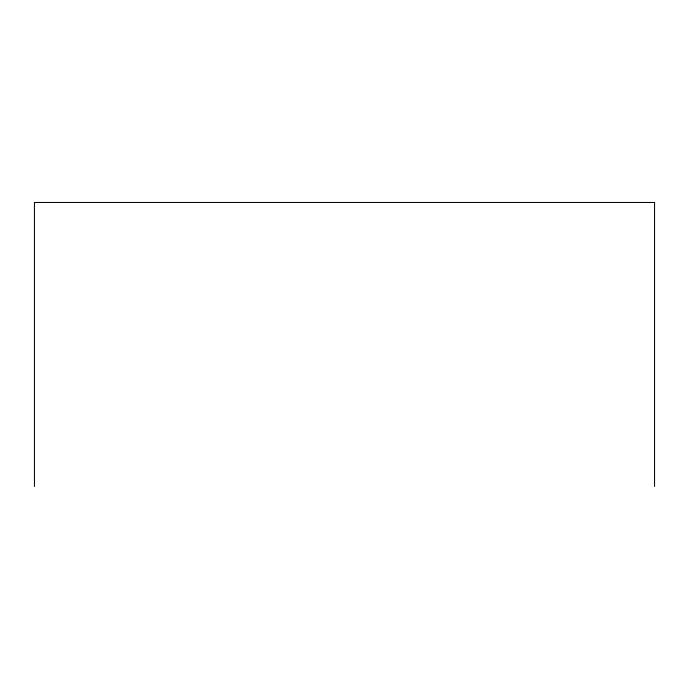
<?xml version="1.0" encoding="UTF-8"?>
<svg xmlns="http://www.w3.org/2000/svg" width="689" height="689" viewBox="0 0 689 689"><rect width="100%" height="100%" fill="white"/><g stroke="black" fill="none" stroke-linecap="round" stroke-linejoin="round"><path stroke-width="1.03" d="M654.55 486.529L654.55 202.471L34.45 202.471L34.45 486.529"/></g></svg>
